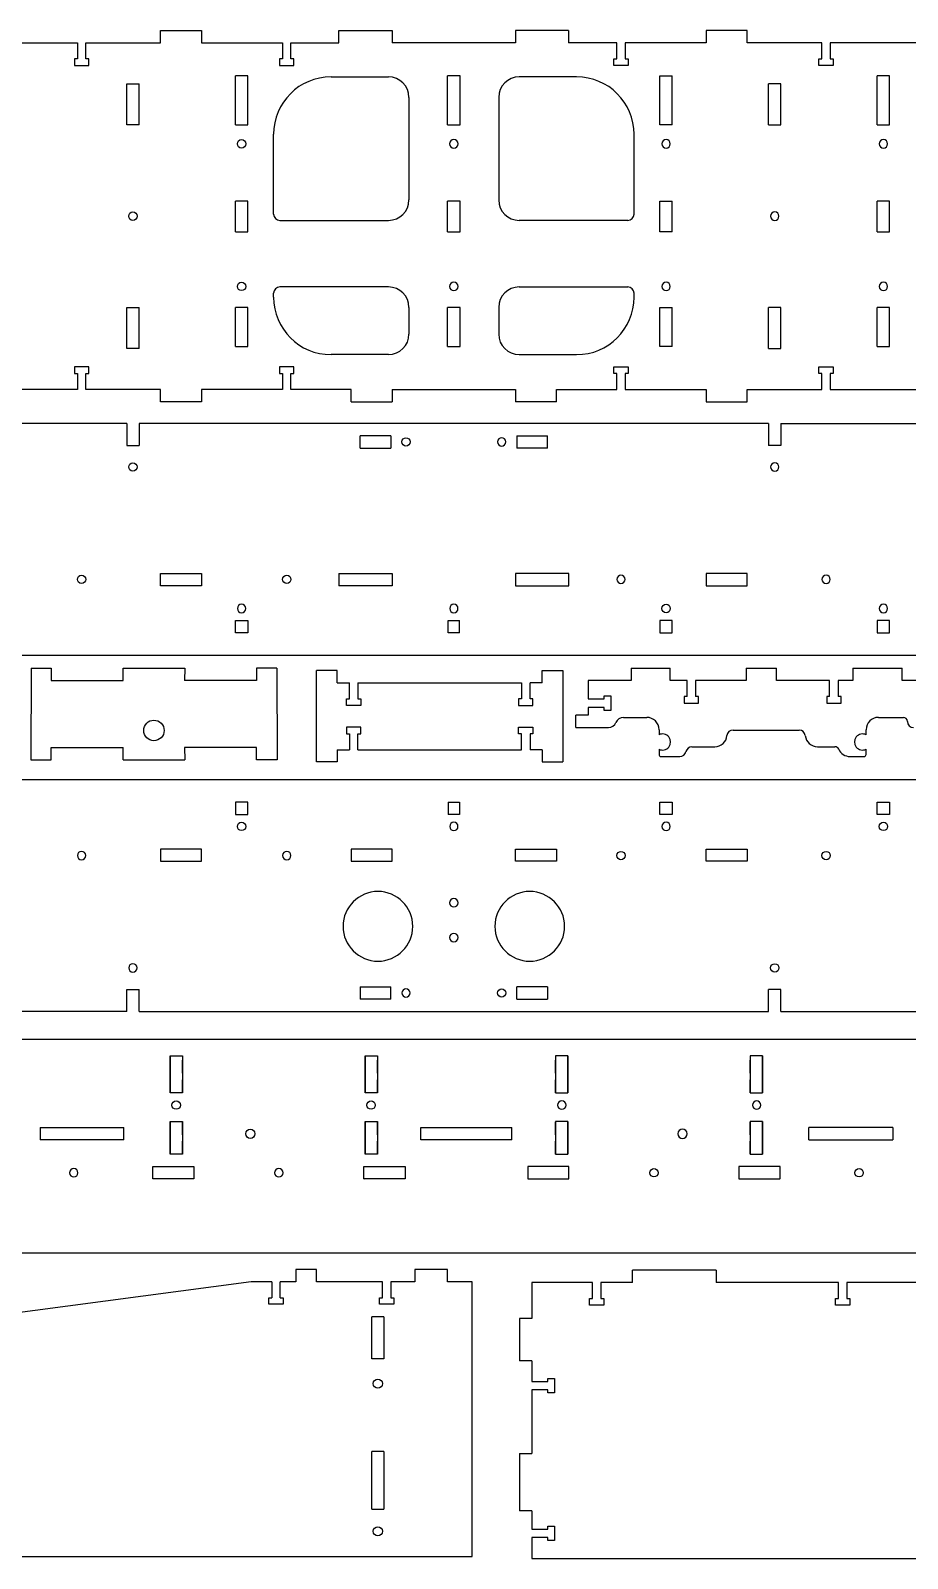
# Model space of a CAD drawing. Extents: x -1265 to 978, y -734 to 17.
# Drawn here: x -825 to -397, y -728 to 17 of the extents above; entities that cross this region are included whole.
import ezdxf

# ---------------------------------------------------------------- set-up
doc = ezdxf.new("R2010")
doc.units = 0
doc.linetypes.add('HIDDEN', pattern=[9.525, 6.35, -3.175])
doc.layers.get('0').update_dxf_attribs({"color": 253, "linetype": 'CONTINUOUS'})
doc.layers.add('HIDDEN', color=38, linetype='HIDDEN')

msp = doc.modelspace()

# ---------------------------------------------------------------- linework, layer by layer
at = {"color": 38}
for p, q in [((-761.28, 17.42), (-741.28, 17.42)), ((-761.28, 11.42), (-761.28, 17.42)), ((-741.28, 17.42), (-741.28, 11.42)), ((-674.28, 11.42), (-674.28, 17.42)), ((-674.28, 17.42), (-648.28, 17.42)), ((-648.28, 17.42), (-648.28, 11.42)), ((-588.28, 17.42), (-588.28, 11.42)), ((-562.28, 17.42), (-588.28, 17.42)), ((-562.28, 17.42), (-562.28, 11.42)), ((-495.28, 17.42), (-495.28, 11.42)), ((-475.28, 17.42), (-495.28, 17.42)), ((-475.28, 11.42), (-475.28, 17.42)), ((-844.3, 11.42), (-801.83, 11.42)), ((-801.83, 11.42), (-801.83, 3.62)), ((-797.73, 11.42), (-761.28, 11.42)), ((-797.73, 3.62), (-797.73, 11.42)), ((-741.28, 11.42), (-701.83, 11.42)), ((-701.83, 11.42), (-701.83, 3.62)), ((-697.73, 11.42), (-674.28, 11.42)), ((-697.73, 3.62), (-697.73, 11.42)), ((-588.28, 11.42), (-648.28, 11.42)), ((-538.83, 11.42), (-562.28, 11.42)), ((-538.83, 3.62), (-538.83, 11.42)), ((-534.73, 11.42), (-534.73, 3.62)), ((-495.28, 11.42), (-534.73, 11.42)), ((-438.83, 11.42), (-475.28, 11.42)), ((-438.83, 3.62), (-438.83, 11.42)), ((-434.73, 11.42), (-434.73, 3.62)), ((-392.26, 11.42), (-434.73, 11.42)), ((-803.28, 3.62), (-803.28, 0.42)), ((-801.83, 3.62), (-803.28, 3.62)), ((-803.28, 0.42), (-796.28, 0.42)), ((-796.28, 3.62), (-797.73, 3.62)), ((-796.28, 0.42), (-796.28, 3.62)), ((-703.28, 3.62), (-703.28, 0.42)), ((-701.83, 3.62), (-703.28, 3.62)), ((-703.28, 0.42), (-696.28, 0.42)), ((-696.28, 3.62), (-697.73, 3.62)), ((-696.28, 0.42), (-696.28, 3.62)), ((-540.28, 3.62), (-538.83, 3.62)), ((-540.28, 0.42), (-540.28, 3.62)), ((-533.28, 0.42), (-540.28, 0.42)), ((-534.73, 3.62), (-533.28, 3.62)), ((-533.28, 3.62), (-533.28, 0.42)), ((-440.28, 3.62), (-438.83, 3.62)), ((-440.28, 0.42), (-440.28, 3.62)), ((-433.28, 0.42), (-440.28, 0.42)), ((-434.73, 3.62), (-433.28, 3.62)), ((-433.28, 3.62), (-433.28, 0.42)), ((-724.78, -28.58), (-724.78, -4.58)), ((-718.78, -4.58), (-724.78, -4.58)), ((-718.78, -28.58), (-718.78, -4.58)), ((-678.16, -5.15), (-650.16, -5.15)), ((-621.38, -28.58), (-621.38, -4.58)), ((-615.18, -4.58), (-621.38, -4.58)), ((-615.18, -28.58), (-615.18, -4.58)), ((-558.39, -5.15), (-586.39, -5.15)), ((-517.78, -28.58), (-517.78, -4.58)), ((-517.78, -4.58), (-511.78, -4.58)), ((-511.78, -28.58), (-511.78, -4.58)), ((-405.78, -4.58), (-411.78, -4.58)), ((-411.78, -28.58), (-411.78, -4.58)), ((-405.78, -28.58), (-405.78, -4.58)), ((-777.78, -8.58), (-771.78, -8.58)), ((-777.78, -28.58), (-777.78, -8.58)), ((-771.78, -28.58), (-771.78, -8.58)), ((-458.78, -8.58), (-464.78, -8.58)), ((-464.78, -28.58), (-464.78, -8.58)), ((-458.78, -28.58), (-458.78, -8.58)), ((-640.16, -15.15), (-640.16, -65.15)), ((-596.39, -15.15), (-596.39, -65.15)), ((-771.78, -28.58), (-777.78, -28.58)), ((-724.78, -28.58), (-718.78, -28.58)), ((-621.38, -28.58), (-615.18, -28.58)), ((-511.78, -28.58), (-517.78, -28.58)), ((-464.78, -28.58), (-458.78, -28.58)), ((-411.78, -28.58), (-405.78, -28.58)), ((-706.16, -72.15), (-706.16, -33.15)), ((-530.39, -72.15), (-530.39, -33.15)), ((-724.78, -80.64), (-724.78, -65.84)), ((-718.78, -65.84), (-724.78, -65.84)), ((-718.78, -80.64), (-718.78, -65.84)), ((-621.38, -80.64), (-621.38, -65.84)), ((-615.18, -65.84), (-621.38, -65.84)), ((-615.18, -80.64), (-615.18, -65.84)), ((-517.78, -80.64), (-517.78, -65.84)), ((-517.78, -65.84), (-511.78, -65.84)), ((-511.78, -80.64), (-511.78, -65.84)), ((-405.78, -65.84), (-411.78, -65.84)), ((-411.78, -80.64), (-411.78, -65.84)), ((-405.78, -80.64), (-405.78, -65.84)), ((-724.78, -80.64), (-718.78, -80.64)), ((-703.16, -75.15), (-650.16, -75.15)), ((-621.38, -80.64), (-615.18, -80.64)), ((-533.39, -75.15), (-586.39, -75.15)), ((-511.78, -80.64), (-517.78, -80.64)), ((-411.78, -80.64), (-405.78, -80.64)), ((-706.16, -112.58), (-706.16, -110.58)), ((-650.16, -107.58), (-703.16, -107.58)), ((-586.39, -107.58), (-533.39, -107.58)), ((-530.39, -112.58), (-530.39, -110.58)), ((-777.78, -117.58), (-771.78, -117.58)), ((-777.78, -137.58), (-777.78, -117.58)), ((-771.78, -137.58), (-771.78, -117.58)), ((-724.78, -136.58), (-724.78, -117.58)), ((-718.78, -117.58), (-724.78, -117.58)), ((-718.78, -136.58), (-718.78, -117.58)), ((-640.16, -117.58), (-640.16, -130.58)), ((-621.38, -136.58), (-621.38, -117.58)), ((-615.18, -117.58), (-621.38, -117.58)), ((-615.18, -136.58), (-615.18, -117.58)), ((-596.39, -117.58), (-596.39, -130.58)), ((-517.78, -136.58), (-517.78, -117.58)), ((-517.78, -117.58), (-511.78, -117.58)), ((-511.78, -136.58), (-511.78, -117.58)), ((-458.78, -117.58), (-464.78, -117.58)), ((-464.78, -137.58), (-464.78, -117.58)), ((-458.78, -137.58), (-458.78, -117.58)), ((-411.78, -136.58), (-411.78, -117.58)), ((-405.78, -117.58), (-411.78, -117.58)), ((-405.78, -136.58), (-405.78, -117.58)), ((-771.78, -137.58), (-777.78, -137.58)), ((-724.78, -136.58), (-718.78, -136.58)), ((-650.16, -140.58), (-678.16, -140.58)), ((-621.38, -136.58), (-615.18, -136.58)), ((-586.39, -140.58), (-558.39, -140.58)), ((-511.78, -136.58), (-517.78, -136.58)), ((-464.78, -137.58), (-458.78, -137.58)), ((-411.78, -136.58), (-405.78, -136.58)), ((-803.28, -146.58), (-803.28, -149.78)), ((-796.28, -146.58), (-803.28, -146.58)), ((-796.28, -149.78), (-796.28, -146.58)), ((-703.28, -146.58), (-703.28, -149.78)), ((-696.28, -146.58), (-703.28, -146.58)), ((-696.28, -149.78), (-696.28, -146.58)), ((-540.28, -146.58), (-533.28, -146.58)), ((-540.28, -149.78), (-540.28, -146.58)), ((-533.28, -146.58), (-533.28, -149.78)), ((-440.28, -146.58), (-433.28, -146.58)), ((-440.28, -149.78), (-440.28, -146.58)), ((-433.28, -146.58), (-433.28, -149.78)), ((-803.28, -149.78), (-801.83, -149.78)), ((-801.83, -149.78), (-801.83, -157.58)), ((-797.73, -149.78), (-796.28, -149.78)), ((-797.73, -157.58), (-797.73, -149.78)), ((-703.28, -149.78), (-701.83, -149.78)), ((-701.83, -149.78), (-701.83, -157.58)), ((-697.73, -149.78), (-696.28, -149.78)), ((-697.73, -157.58), (-697.73, -149.78)), ((-538.83, -149.78), (-540.28, -149.78)), ((-538.83, -157.58), (-538.83, -149.78)), ((-534.73, -149.78), (-534.73, -157.58)), ((-533.28, -149.78), (-534.73, -149.78)), ((-438.83, -149.78), (-440.28, -149.78)), ((-438.83, -157.58), (-438.83, -149.78)), ((-434.73, -149.78), (-434.73, -157.58)), ((-433.28, -149.78), (-434.73, -149.78)), ((-801.83, -157.58), (-844.3, -157.58)), ((-761.28, -157.58), (-797.73, -157.58)), ((-761.28, -163.58), (-761.28, -157.58)), ((-741.28, -163.58), (-761.28, -163.58)), ((-741.28, -157.58), (-741.28, -163.58)), ((-701.83, -157.58), (-741.28, -157.58)), ((-668.28, -157.58), (-697.73, -157.58)), ((-668.28, -163.58), (-668.28, -157.58)), ((-668.28, -163.58), (-648.28, -163.58)), ((-648.28, -157.58), (-588.28, -157.58)), ((-648.28, -157.58), (-648.28, -163.58)), ((-588.28, -157.58), (-588.28, -163.58)), ((-568.28, -163.58), (-588.28, -163.58)), ((-568.28, -163.58), (-568.28, -157.58)), ((-568.28, -157.58), (-538.83, -157.58)), ((-534.73, -157.58), (-495.28, -157.58)), ((-495.28, -157.58), (-495.28, -163.58)), ((-495.28, -163.58), (-475.28, -163.58)), ((-475.28, -157.58), (-438.83, -157.58)), ((-475.28, -163.58), (-475.28, -157.58)), ((-434.73, -157.58), (-392.26, -157.58)), ((-777.76, -174.16), (-983.76, -174.16)), ((-777.76, -174.16), (-777.76, -184.88)), ((-464.77, -174.16), (-771.76, -174.16)), ((-771.76, -174.16), (-771.76, -184.88)), ((-464.77, -174.16), (-464.77, -184.88)), ((-458.77, -174.16), (-252.77, -174.16)), ((-458.77, -174.16), (-458.77, -184.88)), ((-777.76, -184.88), (-771.76, -184.88)), ((-649, -180.15), (-663.98, -180.15)), ((-663.98, -186.15), (-663.98, -180.15)), ((-663.98, -186.15), (-649, -186.15)), ((-649, -180.15), (-649, -186.15)), ((-587.53, -180.15), (-587.53, -186.15)), ((-587.53, -180.15), (-572.55, -180.15)), ((-572.55, -186.15), (-587.53, -186.15)), ((-572.55, -186.15), (-572.55, -180.15)), ((-458.77, -184.88), (-464.77, -184.88)), ((-761.27, -253.36), (-761.27, -247.36)), ((-761.27, -247.36), (-741.27, -247.36)), ((-741.27, -247.36), (-741.27, -253.36)), ((-674.27, -247.36), (-674.27, -253.36)), ((-674.27, -247.36), (-648.27, -247.36)), ((-648.27, -247.36), (-648.27, -253.36)), ((-562.26, -247.36), (-588.26, -247.36)), ((-588.26, -247.36), (-588.26, -253.36)), ((-562.26, -253.36), (-562.26, -247.36)), ((-475.26, -247.36), (-495.26, -247.36)), ((-495.26, -247.36), (-495.26, -253.36)), ((-475.26, -253.36), (-475.26, -247.36)), ((-741.27, -253.36), (-761.27, -253.36)), ((-648.27, -253.36), (-674.27, -253.36)), ((-588.26, -253.36), (-562.26, -253.36)), ((-495.26, -253.36), (-475.26, -253.36)), ((-724.76, -270.23), (-718.76, -270.23)), ((-724.76, -276.23), (-724.76, -270.23)), ((-718.76, -270.23), (-718.76, -276.23)), ((-621.07, -276.23), (-621.07, -270.23)), ((-621.07, -270.23), (-615.47, -270.23)), ((-615.47, -276.23), (-615.47, -270.23)), ((-517.77, -270.23), (-517.77, -276.23)), ((-511.77, -270.23), (-517.77, -270.23)), ((-511.77, -276.23), (-511.77, -270.23)), ((-411.77, -270.23), (-411.77, -276.23)), ((-405.77, -270.23), (-411.77, -270.23)), ((-405.77, -276.23), (-405.77, -270.23)), ((-718.76, -276.23), (-724.76, -276.23)), ((-615.47, -276.23), (-621.07, -276.23)), ((-517.77, -276.23), (-511.77, -276.23)), ((-411.77, -276.23), (-405.77, -276.23)), ((-1225.79, -287.16), (-10.74, -287.16)), ((-824.41, -293.54), (-824.59, -338.1)), ((-824.41, -293.54), (-814.6, -293.54)), ((-814.6, -293.54), (-814.57, -299.54)), ((-779.5, -299.54), (-779.53, -293.54)), ((-779.53, -293.54), (-749.52, -293.54)), ((-749.52, -293.54), (-749.55, -299.54)), ((-714.45, -293.54), (-714.48, -299.54)), ((-704.64, -293.54), (-714.45, -293.54)), ((-704.64, -293.54), (-704.45, -338.1)), ((-675.16, -294.65), (-685.16, -294.65)), ((-685.16, -339.21), (-685.16, -294.65)), ((-675.16, -300.65), (-675.16, -294.65)), ((-575.17, -294.65), (-565.17, -294.65)), ((-575.17, -300.65), (-575.17, -294.65)), ((-565.17, -294.65), (-565.17, -339.21)), ((-531.72, -293.53), (-512.72, -293.53)), ((-531.72, -293.53), (-531.72, -299.53)), ((-512.72, -299.53), (-512.72, -293.53)), ((-475.78, -293.53), (-460.98, -293.53)), ((-475.78, -293.53), (-475.78, -299.53)), ((-460.98, -299.53), (-460.98, -293.53)), ((-423.72, -293.53), (-399.72, -293.53)), ((-423.72, -293.53), (-423.72, -299.53)), ((-399.72, -299.53), (-399.72, -293.53)), ((-814.57, -299.54), (-779.5, -299.54)), ((-714.48, -299.54), (-749.55, -299.54)), ((-675.16, -300.65), (-669.21, -300.65)), ((-669.21, -308.45), (-669.21, -300.65)), ((-665.11, -300.65), (-585.22, -300.65)), ((-665.11, -300.65), (-665.11, -308.45)), ((-585.22, -300.65), (-585.22, -308.45)), ((-575.17, -300.65), (-581.12, -300.65)), ((-581.12, -308.45), (-581.12, -300.65)), ((-531.72, -299.53), (-552.72, -299.53)), ((-552.72, -299.53), (-552.72, -308.48)), ((-504.54, -299.53), (-512.72, -299.53)), ((-504.54, -307.33), (-504.54, -299.53)), ((-475.78, -299.53), (-500.44, -299.53)), ((-500.44, -299.53), (-500.44, -307.33)), ((-435, -299.53), (-460.98, -299.53)), ((-435, -307.33), (-435, -299.53)), ((-423.72, -299.53), (-430.9, -299.53)), ((-430.9, -299.53), (-430.9, -307.33)), ((-383.72, -299.53), (-399.72, -299.53)), ((-670.66, -311.65), (-670.66, -308.45)), ((-670.66, -308.45), (-669.21, -308.45)), ((-663.66, -311.65), (-670.66, -311.65)), ((-665.11, -308.45), (-663.66, -308.45)), ((-663.66, -308.45), (-663.66, -311.65)), ((-586.67, -308.45), (-586.67, -311.65)), ((-585.22, -308.45), (-586.67, -308.45)), ((-586.67, -311.65), (-579.67, -311.65)), ((-579.67, -308.45), (-581.12, -308.45)), ((-579.67, -311.65), (-579.67, -308.45)), ((-552.72, -308.48), (-544.92, -308.48)), ((-544.92, -312.58), (-552.72, -312.58)), ((-552.72, -312.58), (-552.72, -316.4)), ((-544.92, -308.48), (-544.92, -307.03)), ((-544.92, -307.03), (-541.72, -307.03)), ((-544.92, -314.03), (-544.92, -312.58)), ((-541.72, -307.03), (-541.72, -314.03)), ((-504.54, -307.33), (-505.99, -307.33)), ((-505.99, -307.33), (-505.99, -310.53)), ((-505.99, -310.53), (-498.99, -310.53)), ((-498.99, -307.33), (-500.44, -307.33)), ((-498.99, -310.53), (-498.99, -307.33)), ((-436.45, -307.33), (-436.45, -310.53)), ((-435, -307.33), (-436.45, -307.33)), ((-436.45, -310.53), (-429.45, -310.53)), ((-429.45, -307.33), (-430.9, -307.33)), ((-429.45, -310.53), (-429.45, -307.33)), ((-558.72, -322.4), (-558.72, -316.4)), ((-552.72, -316.4), (-558.72, -316.4)), ((-541.72, -314.03), (-544.92, -314.03)), ((-535.52, -317.46), (-524.22, -317.46)), ((-411.22, -317.46), (-399.07, -317.46)), ((-670.66, -322.21), (-670.66, -325.41)), ((-663.66, -322.21), (-670.66, -322.21)), ((-670.66, -325.41), (-669.21, -325.41)), ((-669.21, -325.41), (-669.21, -333.21)), ((-665.11, -325.41), (-663.66, -325.41)), ((-665.11, -333.21), (-665.11, -325.41)), ((-663.66, -325.41), (-663.66, -322.21)), ((-586.67, -325.41), (-586.67, -322.21)), ((-586.67, -322.21), (-579.67, -322.21)), ((-585.22, -325.41), (-586.67, -325.41)), ((-585.22, -333.21), (-585.22, -325.41)), ((-579.67, -325.41), (-581.12, -325.41)), ((-581.12, -325.41), (-581.12, -333.21)), ((-579.67, -322.21), (-579.67, -325.41)), ((-558.72, -322.4), (-542.91, -322.4)), ((-518.22, -323.46), (-518.22, -325.94)), ((-482.08, -323.63), (-449.88, -323.63)), ((-417.22, -325.94), (-417.22, -323.46)), ((-814.6, -338.1), (-814.57, -332.1)), ((-814.57, -332.1), (-779.5, -332.1)), ((-779.53, -338.1), (-779.5, -332.1)), ((-749.55, -332.1), (-749.52, -338.1)), ((-714.48, -332.1), (-749.55, -332.1)), ((-714.45, -338.1), (-714.48, -332.1)), ((-675.16, -333.21), (-675.16, -339.21)), ((-675.16, -333.21), (-669.21, -333.21)), ((-665.11, -333.21), (-585.22, -333.21)), ((-575.17, -333.21), (-581.12, -333.21)), ((-575.17, -333.21), (-575.17, -339.21)), ((-518.22, -332.98), (-518.22, -335.53)), ((-502.17, -331.8), (-491.04, -331.8)), ((-440.92, -331.8), (-432.43, -331.8)), ((-417.22, -335.53), (-417.22, -332.98)), ((-824.59, -338.1), (-814.6, -338.1)), ((-779.53, -338.1), (-749.52, -338.1)), ((-704.45, -338.1), (-714.45, -338.1)), ((-675.16, -339.21), (-685.16, -339.21)), ((-575.17, -339.21), (-565.17, -339.21)), ((-517.22, -336.53), (-508.03, -336.53)), ((-425.12, -336.53), (-418.22, -336.53)), ((-10.74, -347.84), (-1225.79, -347.84)), ((-718.76, -358.77), (-724.76, -358.77)), ((-724.76, -358.77), (-724.76, -364.77)), ((-724.76, -364.77), (-718.76, -364.77)), ((-718.76, -364.77), (-718.76, -358.77)), ((-621.07, -358.77), (-621.07, -364.77)), ((-621.07, -358.77), (-615.47, -358.77)), ((-615.47, -364.77), (-621.07, -364.77)), ((-615.47, -358.77), (-615.47, -364.77)), ((-517.77, -364.77), (-517.77, -358.77)), ((-517.77, -358.77), (-511.77, -358.77)), ((-511.77, -364.77), (-517.77, -364.77)), ((-511.77, -358.77), (-511.77, -364.77)), ((-411.77, -364.77), (-411.77, -358.77)), ((-411.77, -358.77), (-405.77, -358.77)), ((-405.77, -364.77), (-411.77, -364.77)), ((-405.77, -358.77), (-405.77, -364.77)), ((-761.27, -381.64), (-761.27, -387.64)), ((-741.27, -381.64), (-761.27, -381.64)), ((-741.27, -387.64), (-741.27, -381.64)), ((-668.27, -381.64), (-668.27, -387.64)), ((-648.27, -381.64), (-668.27, -381.64)), ((-648.27, -387.64), (-648.27, -381.64)), ((-588.26, -381.64), (-568.26, -381.64)), ((-588.26, -387.64), (-588.26, -381.64)), ((-568.26, -381.64), (-568.26, -387.64)), ((-495.26, -381.64), (-475.26, -381.64)), ((-495.26, -387.64), (-495.26, -381.64)), ((-475.26, -381.64), (-475.26, -387.64)), ((-761.27, -387.64), (-741.27, -387.64)), ((-668.27, -387.64), (-648.27, -387.64)), ((-568.26, -387.64), (-588.26, -387.64)), ((-475.26, -387.64), (-495.26, -387.64)), ((-777.76, -460.84), (-777.76, -450.11)), ((-777.76, -450.11), (-771.76, -450.11)), ((-771.76, -460.84), (-771.76, -450.11)), ((-663.98, -448.84), (-649, -448.84)), ((-663.98, -448.84), (-663.98, -454.84)), ((-649, -454.84), (-649, -448.84)), ((-587.53, -454.84), (-587.53, -448.84)), ((-572.55, -448.84), (-587.53, -448.84)), ((-572.55, -448.84), (-572.55, -454.84)), ((-464.77, -460.84), (-464.77, -450.11)), ((-458.77, -450.11), (-464.77, -450.11)), ((-458.77, -460.84), (-458.77, -450.11)), ((-777.76, -460.84), (-983.76, -460.84)), ((-771.76, -460.84), (-464.77, -460.84)), ((-649, -454.84), (-663.98, -454.84)), ((-587.53, -454.84), (-572.55, -454.84)), ((-458.77, -460.84), (-252.77, -460.84)), ((28.47, -474.47), (-1252.73, -474.47)), ((-756.55, -482.47), (-756.55, -500.47)), ((-756.55, -500.47), (-756.55, -482.47)), ((-756.55, -482.47), (-750.55, -482.47)), ((-750.55, -482.47), (-750.55, -500.47)), ((-661.55, -482.47), (-661.55, -500.47)), ((-661.55, -500.47), (-661.55, -482.47)), ((-661.55, -482.47), (-655.55, -482.47)), ((-655.55, -482.47), (-655.55, -500.47)), ((-568.71, -482.47), (-568.71, -500.47)), ((-562.71, -482.47), (-568.71, -482.47)), ((-562.71, -482.47), (-562.71, -500.47)), ((-562.71, -500.47), (-562.71, -482.47)), ((-467.71, -482.47), (-473.71, -482.47)), ((-473.71, -482.47), (-473.71, -500.47)), ((-467.71, -482.47), (-467.71, -500.47)), ((-467.71, -500.47), (-467.71, -482.47)), ((-750.55, -500.47), (-756.55, -500.47)), ((-655.55, -500.47), (-661.55, -500.47)), ((-568.71, -500.47), (-562.71, -500.47)), ((-473.71, -500.47), (-467.71, -500.47)), ((-820.02, -517.47), (-820.02, -523.47)), ((-820.02, -517.47), (-779.16, -517.47)), ((-779.16, -523.47), (-779.16, -517.47)), ((-756.55, -514.47), (-756.55, -530.47)), ((-756.55, -530.47), (-756.55, -514.47)), ((-756.55, -514.47), (-750.55, -514.47)), ((-750.55, -514.47), (-750.55, -530.47)), ((-661.55, -514.47), (-661.55, -530.47)), ((-661.55, -530.47), (-661.55, -514.47)), ((-661.55, -514.47), (-655.55, -514.47)), ((-655.55, -514.47), (-655.55, -530.47)), ((-634.32, -523.47), (-634.32, -517.47)), ((-634.32, -517.47), (-589.95, -517.47)), ((-589.95, -523.47), (-589.95, -517.47)), ((-562.71, -514.47), (-568.71, -514.47)), ((-568.71, -514.47), (-568.71, -530.47)), ((-562.71, -514.47), (-562.71, -530.47)), ((-562.71, -530.47), (-562.71, -514.47)), ((-467.71, -514.47), (-473.71, -514.47)), ((-473.71, -514.47), (-473.71, -530.47)), ((-467.71, -514.47), (-467.71, -530.47)), ((-467.71, -530.47), (-467.71, -514.47)), ((-445.1, -523.47), (-445.1, -517.47)), ((-404.24, -517.47), (-445.1, -517.47)), ((-404.24, -517.47), (-404.24, -523.47)), ((-779.16, -523.47), (-820.02, -523.47)), ((-589.95, -523.47), (-634.32, -523.47)), ((-445.1, -523.47), (-404.24, -523.47)), ((-750.55, -530.47), (-756.55, -530.47)), ((-655.55, -530.47), (-661.55, -530.47)), ((-568.71, -530.47), (-562.71, -530.47)), ((-473.71, -530.47), (-467.71, -530.47)), ((-765.1, -542.47), (-765.1, -536.47)), ((-765.1, -536.47), (-745.1, -536.47)), ((-765.1, -542.47), (-765, -542.47)), ((-745, -542.47), (-765, -542.47)), ((-745.1, -536.47), (-745, -536.47)), ((-745, -536.47), (-745, -542.47)), ((-745, -536.47), (-745, -542.47)), ((-662.1, -542.47), (-662.1, -536.47)), ((-662.1, -536.47), (-642.1, -536.47)), ((-662.1, -542.47), (-662, -542.47)), ((-642, -542.47), (-662, -542.47)), ((-642.1, -536.47), (-642, -536.47)), ((-642, -536.47), (-642, -542.47)), ((-642, -536.47), (-642, -542.47)), ((-582.26, -536.47), (-582.26, -542.47)), ((-582.26, -536.47), (-582.26, -542.47)), ((-582.17, -536.47), (-582.26, -536.47)), ((-582.26, -542.47), (-562.26, -542.47)), ((-562.17, -536.47), (-582.17, -536.47)), ((-562.17, -542.47), (-562.26, -542.47)), ((-562.17, -542.47), (-562.17, -536.47)), ((-479.26, -536.47), (-479.26, -542.47)), ((-479.26, -536.47), (-479.26, -542.47)), ((-479.17, -536.47), (-479.26, -536.47)), ((-479.26, -542.47), (-459.26, -542.47)), ((-459.17, -536.47), (-479.17, -536.47)), ((-459.17, -542.47), (-459.26, -542.47)), ((-459.17, -542.47), (-459.17, -536.47)), ((-1219.58, -578.47), (-70.43, -578.47)), ((-685.32, -586.62), (-695.32, -586.62)), ((-695.32, -586.62), (-695.32, -592.62)), ((-685.32, -592.62), (-685.32, -586.62)), ((-621.33, -586.62), (-637.33, -586.62)), ((-637.33, -586.62), (-637.33, -592.62)), ((-621.33, -592.62), (-621.33, -586.62)), ((-531.18, -593.06), (-531.18, -587.06)), ((-490.33, -587.06), (-531.18, -587.06)), ((-490.33, -587.06), (-490.33, -593.06)), ((-717.08, -592.62), (-874.73, -613.6)), ((-707.03, -592.62), (-717.08, -592.62)), ((-707.03, -592.62), (-707.03, -600.42)), ((-695.32, -592.62), (-702.93, -592.62)), ((-702.93, -600.42), (-702.93, -592.62)), ((-653.03, -592.62), (-685.32, -592.62)), ((-653.03, -600.42), (-653.03, -592.62)), ((-637.33, -592.62), (-648.93, -592.62)), ((-648.93, -592.62), (-648.93, -600.42)), ((-609.33, -592.62), (-621.33, -592.62)), ((-609.33, -726.6), (-609.33, -592.62)), ((-550.72, -593.06), (-580.22, -593.06)), ((-580.22, -593.06), (-580.22, -610.61)), ((-550.72, -600.86), (-550.72, -593.06)), ((-546.62, -593.06), (-546.62, -600.86)), ((-531.18, -593.06), (-546.62, -593.06)), ((-430.72, -593.06), (-490.33, -593.06)), ((-430.72, -600.86), (-430.72, -593.06)), ((-426.62, -593.06), (-426.62, -600.86)), ((-345.48, -593.06), (-426.62, -593.06)), ((-708.48, -603.62), (-708.48, -600.42)), ((-708.48, -600.42), (-707.03, -600.42)), ((-702.93, -600.42), (-701.48, -600.42)), ((-701.48, -600.42), (-701.48, -603.62)), ((-654.48, -603.62), (-654.48, -600.42)), ((-654.48, -600.42), (-653.03, -600.42)), ((-648.93, -600.42), (-647.48, -600.42)), ((-647.48, -600.42), (-647.48, -603.62)), ((-552.17, -604.06), (-552.17, -600.86)), ((-552.17, -600.86), (-550.72, -600.86)), ((-546.62, -600.86), (-545.17, -600.86)), ((-545.17, -600.86), (-545.17, -604.06)), ((-432.17, -600.86), (-430.72, -600.86)), ((-432.17, -604.06), (-432.17, -600.86)), ((-426.62, -600.86), (-425.17, -600.86)), ((-425.17, -600.86), (-425.17, -604.06)), ((-701.48, -603.62), (-708.48, -603.62)), ((-658.33, -630.2), (-658.33, -609.67)), ((-652.33, -609.67), (-658.33, -609.67)), ((-647.48, -603.62), (-654.48, -603.62)), ((-652.33, -609.67), (-652.33, -630.2)), ((-586.22, -610.61), (-586.22, -631.14)), ((-580.22, -610.61), (-586.22, -610.61)), ((-545.17, -604.06), (-552.17, -604.06)), ((-425.17, -604.06), (-432.17, -604.06)), ((-652.33, -630.2), (-658.33, -630.2)), ((-580.22, -631.14), (-586.22, -631.14)), ((-580.22, -631.14), (-580.22, -641.2)), ((-572.42, -639.75), (-569.22, -639.75)), ((-572.42, -641.2), (-572.42, -639.75)), ((-569.22, -639.75), (-569.22, -646.75)), ((-580.22, -641.2), (-572.42, -641.2)), ((-572.42, -645.3), (-580.22, -645.3)), ((-580.22, -645.3), (-580.22, -676.39)), ((-572.42, -646.75), (-572.42, -645.3)), ((-569.22, -646.75), (-572.42, -646.75)), ((-658.33, -703.46), (-658.33, -675.45)), ((-652.33, -675.45), (-658.33, -675.45)), ((-652.33, -675.45), (-652.33, -703.46)), ((-586.22, -676.39), (-580.22, -676.39)), ((-586.22, -676.39), (-586.22, -704.4)), ((-658.33, -703.46), (-652.33, -703.46)), ((-580.22, -704.4), (-586.22, -704.4)), ((-580.22, -704.4), (-580.22, -713.2)), ((-580.22, -713.2), (-572.42, -713.2)), ((-572.42, -713.2), (-572.42, -711.75)), ((-572.42, -711.75), (-569.22, -711.75)), ((-569.22, -711.75), (-569.22, -718.75)), ((-572.42, -717.3), (-580.22, -717.3)), ((-580.22, -717.3), (-580.22, -727.54)), ((-572.42, -718.75), (-572.42, -717.3)), ((-569.22, -718.75), (-572.42, -718.75)), ((-874.73, -726.6), (-609.33, -726.6)), ((-580.22, -727.54), (-66.22, -727.54))]:
    msp.add_line(p, q, dxfattribs=at)
for centre, radius in [((-721.78, -37.81), 2.05), ((-774.78, -73.08), 2.05), ((-721.78, -107.35), 2.05), ((-641.6, -183.15), 2.05), ((-774.76, -195.37), 2.05), ((-799.77, -250.16), 2.05), ((-699.77, -250.16), 2.05), ((-514.76, -264.36), 2.05), ((-764.52, -323.82), 5), ((-721.77, -370.64), 2.05), ((-408.77, -370.64), 2.05), ((-536.76, -384.84), 2.05), ((-436.76, -384.84), 2.05), ((-461.77, -439.62), 2.05), ((-594.94, -451.84), 2.05), ((-753.67, -506.5), 2.05), ((-658.65, -506.5), 2.05), ((-717.5, -520.47), 2.25), ((-520.67, -539.47), 2.05), ((-420.67, -539.47), 2.05), ((-655.33, -642.31), 2.25), ((-655.33, -714.31), 2.25)]:
    msp.add_circle(centre, radius, dxfattribs=at)
at = {"color": 38, "extrusion": (-4.16118e-16, -1.33059e-16, -1)}
for centre in [(618.28, -37.81), (514.78, -37.81), (408.78, -37.81), (461.78, -73.08), (618.28, -107.35), (514.78, -107.35), (408.78, -107.35)]:
    msp.add_circle(centre, 2.05, dxfattribs=at)
at = {"color": 38, "extrusion": (-3.8534e-15, -4.16334e-16, -1)}
for centre, radius in [((594.94, -183.15), 2.05), ((461.77, -195.37), 2.05), ((536.76, -250.16), 2.05), ((436.76, -250.16), 2.05), ((721.77, -264.36), 2.05), ((408.77, -264.36), 2.05), ((565.61, -506.5), 2.05), ((470.59, -506.5), 2.05), ((506.76, -520.47), 2.25), ((803.6, -539.47), 2.05), ((703.6, -539.47), 2.05)]:
    msp.add_circle(centre, radius, dxfattribs=at)
at = {"color": 38, "extrusion": (3.02116e-15, -4.16334e-16, -1)}
for centre, radius in [((514.76, -370.64), 2.05), ((799.77, -384.84), 2.05), ((699.77, -384.84), 2.05), ((655.27, -419.34), 17), ((618.27, -407.84), 2.05), ((581.27, -419.34), 17), ((618.27, -424.84), 2.05), ((774.76, -439.62), 2.05), ((641.6, -451.84), 2.05)]:
    msp.add_circle(centre, radius, dxfattribs=at)
at = {"color": 38}
for centre, radius, start, end in [((-678.16, -33.15), 28, 90, 180), ((-650.16, -15.15), 10, 0, 90), ((-586.39, -15.15), 10, 90, 180), ((-558.39, -33.15), 28, 0, 90), ((-650.16, -65.15), 10, 270, 0), ((-586.39, -65.15), 10, 180, 270), ((-703.16, -72.15), 3, 180, 270), ((-533.39, -72.15), 3, 270, 0), ((-703.16, -110.58), 3, 90, 180), ((-650.16, -117.58), 10, 0, 90), ((-586.39, -117.58), 10, 90, 180), ((-533.39, -110.58), 3, 360, 90), ((-678.16, -112.58), 28, 180, 270), ((-558.39, -112.58), 28, 270, 0), ((-650.16, -130.58), 10, 270, 0), ((-586.39, -130.58), 10, 180, 270), ((-618.24, -264.36), 2.05, 90.6475, 269.3525), ((-618.29, -264.36), 2.05, 270.6475, 89.3525), ((-542.91, -318.4), 4, 270, 337.51966), ((-535.52, -321.46), 4, 90, 157.51966), ((-524.22, -323.46), 6, 0, 90), ((-411.22, -323.46), 6, 90, 180), ((-399.07, -319.46), 2, 0.68757, 90), ((-394.07, -319.4), 3, 180.68757, 270), ((-516.49, -329.46), 3.92, 243.81145, 116.18855), ((-491.04, -325.8), 6, 270, 354.68722), ((-482.08, -326.63), 3, 90, 174.68722), ((-449.88, -326.63), 3, 5.31278, 90), ((-440.92, -325.8), 6, 185.31278, 270), ((-418.95, -329.46), 3.92, 63.81145, 296.18855), ((-508.03, -333.53), 3, 270, 347.81253), ((-502.17, -334.8), 3, 90, 167.81253), ((-432.43, -333.8), 2, 24.10018, 90), ((-425.12, -330.53), 6, 204.10018, 270), ((-517.22, -335.53), 1, 180, 270), ((-418.22, -335.53), 1, 270, 0), ((-618.24, -370.64), 2.05, 90.6475, 269.3525), ((-618.29, -370.64), 2.05, 270.6475, 89.3525)]:
    msp.add_arc(centre, radius, start, end, dxfattribs=at)
at = {"layer": 'HIDDEN'}
for p, q in [((-756.55, -482.47), (-756.55, -482.47)), ((-750.55, -500.47), (-750.55, -482.47)), ((-750.55, -482.47), (-750.55, -482.47)), ((-661.55, -482.47), (-661.55, -482.47)), ((-655.55, -500.47), (-655.55, -482.47)), ((-655.55, -482.47), (-655.55, -482.47)), ((-568.71, -500.47), (-568.71, -482.47)), ((-568.71, -482.47), (-568.71, -482.47)), ((-562.71, -482.47), (-562.71, -482.47)), ((-473.71, -500.47), (-473.71, -482.47)), ((-473.71, -482.47), (-473.71, -482.47)), ((-467.71, -482.47), (-467.71, -482.47)), ((-756.55, -500.47), (-756.55, -500.47)), ((-750.55, -500.47), (-750.55, -500.47)), ((-661.55, -500.47), (-661.55, -500.47)), ((-655.55, -500.47), (-655.55, -500.47)), ((-568.71, -500.47), (-568.71, -500.47)), ((-562.71, -500.47), (-562.71, -500.47)), ((-473.71, -500.47), (-473.71, -500.47)), ((-467.71, -500.47), (-467.71, -500.47)), ((-756.55, -514.47), (-756.55, -514.47)), ((-750.55, -530.47), (-750.55, -514.47)), ((-750.55, -514.47), (-750.55, -514.47)), ((-661.55, -514.47), (-661.55, -514.47)), ((-655.55, -530.47), (-655.55, -514.47)), ((-655.55, -514.47), (-655.55, -514.47)), ((-568.71, -530.47), (-568.71, -514.47)), ((-568.71, -514.47), (-568.71, -514.47)), ((-562.71, -514.47), (-562.71, -514.47)), ((-473.71, -530.47), (-473.71, -514.47)), ((-473.71, -514.47), (-473.71, -514.47)), ((-467.71, -514.47), (-467.71, -514.47)), ((-756.55, -530.47), (-756.55, -530.47)), ((-750.55, -530.47), (-750.55, -530.47)), ((-661.55, -530.47), (-661.55, -530.47)), ((-655.55, -530.47), (-655.55, -530.47)), ((-568.71, -530.47), (-568.71, -530.47)), ((-562.71, -530.47), (-562.71, -530.47)), ((-473.71, -530.47), (-473.71, -530.47)), ((-467.71, -530.47), (-467.71, -530.47)), ((-765, -542.47), (-765, -542.47)), ((-765, -542.47), (-765, -542.47)), ((-745, -536.47), (-745, -536.47)), ((-745, -542.47), (-745, -542.47)), ((-662, -542.47), (-662, -542.47)), ((-662, -542.47), (-662, -542.47)), ((-642, -536.47), (-642, -536.47)), ((-642, -542.47), (-642, -542.47)), ((-582.26, -536.47), (-582.26, -536.47)), ((-582.26, -542.47), (-582.26, -542.47)), ((-562.26, -542.47), (-562.26, -542.47)), ((-562.26, -542.47), (-562.26, -542.47)), ((-479.26, -536.47), (-479.26, -536.47)), ((-479.26, -542.47), (-479.26, -542.47)), ((-459.26, -542.47), (-459.26, -542.47)), ((-459.26, -542.47), (-459.26, -542.47))]:
    msp.add_line(p, q, dxfattribs=at)

doc.saveas('drawing.dxf')
